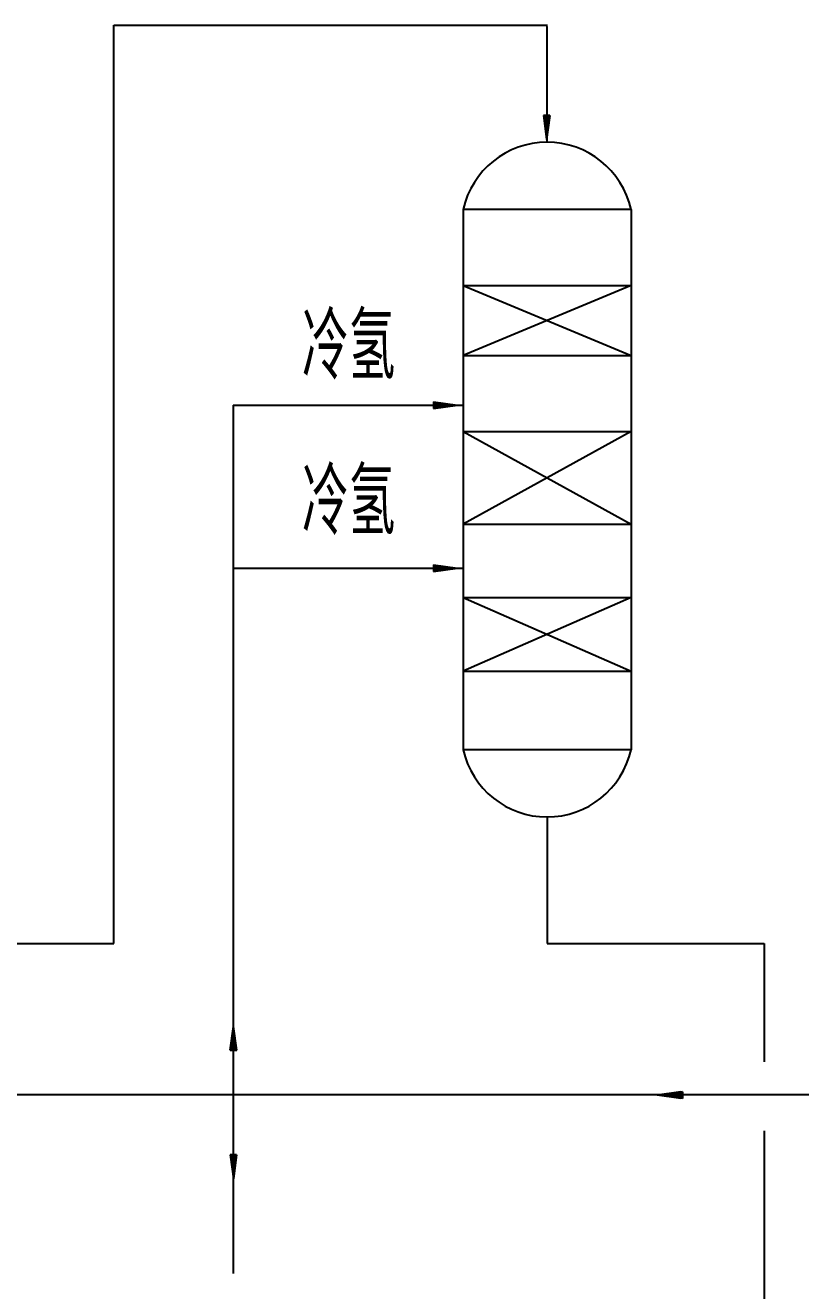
# Model space of a CAD drawing. Extents: x 0 to 420, y 0 to 297.
# Drawn here: x 234.2 to 292.4, y 128.9 to 223.9 of the extents above; entities that cross this region are included whole.
import ezdxf

# ---------------------------------------------------------------- set-up
doc = ezdxf.new("R2010")
doc.units = 0
doc.header["$LTSCALE"] = 300
doc.header["$MEASUREMENT"] = 0
doc.layers.get('0').update_dxf_attribs({"linetype": 'CONTINUOUS'})
doc.styles.get("Standard").update_dxf_attribs({"font": 'txt', "width": 0.62, "bigfont": 'hztxt'})

msp = doc.modelspace()

# ---------------------------------------------------------------- linework, layer by layer
for p, q in [((240.884, 154.967), (240.884, 223.855)), ((240.884, 223.855), (273.43, 223.855)), ((273.396, 215.083), (273.396, 223.763)), ((273.605, 217.084), (273.113, 217.084)), ((273.113, 217.084), (273.359, 215.288)), ((273.599, 217.039), (273.119, 217.039)), ((273.605, 216.994), (273.125, 216.994)), ((273.588, 216.956), (273.13, 216.956)), ((273.581, 216.911), (273.136, 216.911)), ((273.575, 216.866), (273.142, 216.866)), ((273.57, 216.828), (273.148, 216.828)), ((273.565, 216.79), (273.153, 216.79)), ((273.561, 216.764), (273.157, 216.764)), ((273.556, 216.726), (273.162, 216.726)), ((273.554, 216.713), (273.164, 216.713)), ((273.551, 216.687), (273.167, 216.687)), ((273.548, 216.668), (273.17, 216.668)), ((273.548, 216.668), (273.17, 216.668)), ((273.545, 216.649), (273.172, 216.649)), ((273.545, 216.649), (273.172, 216.649)), ((273.543, 216.629), (273.175, 216.629)), ((273.543, 216.629), (273.175, 216.629)), ((273.542, 216.623), (273.176, 216.623)), ((273.538, 216.591), (273.18, 216.591)), ((273.533, 216.559), (273.185, 216.559)), ((273.531, 216.546), (273.186, 216.546)), ((273.528, 216.521), (273.19, 216.521)), ((273.525, 216.501), (273.193, 216.501)), ((273.593, 216.994), (273.196, 216.994)), ((273.593, 216.994), (273.215, 216.994)), ((273.605, 217.084), (273.359, 215.288)), ((273.359, 217.081), (273.359, 215.288)), ((273.522, 216.476), (273.196, 216.476)), ((273.517, 216.444), (273.2, 216.444)), ((273.516, 216.437), (273.201, 216.437)), ((273.512, 216.405), (273.206, 216.405)), ((273.507, 216.367), (273.211, 216.367)), ((273.503, 216.341), (273.214, 216.341)), ((273.502, 216.329), (273.216, 216.329)), ((273.498, 216.303), (273.22, 216.303)), ((273.493, 216.265), (273.225, 216.265)), ((273.488, 216.233), (273.229, 216.233)), ((273.487, 216.22), (273.231, 216.22)), ((273.486, 216.213), (273.232, 216.213)), ((273.486, 216.213), (273.232, 216.213)), ((273.484, 216.201), (273.234, 216.201)), ((273.484, 216.201), (273.234, 216.201)), ((273.481, 216.181), (273.236, 216.181)), ((273.48, 216.175), (273.237, 216.175)), ((273.476, 216.143), (273.242, 216.143)), ((273.473, 216.117), (273.245, 216.117)), ((273.469, 216.092), (273.249, 216.092)), ((273.464, 216.053), (273.254, 216.053)), ((273.463, 216.047), (273.255, 216.047)), ((273.46, 216.028), (273.257, 216.028)), ((273.457, 216.002), (273.261, 216.002)), ((273.453, 215.976), (273.265, 215.976)), ((273.451, 215.964), (273.266, 215.964)), ((273.449, 215.944), (273.269, 215.944)), ((273.447, 215.932), (273.271, 215.932)), ((273.445, 215.919), (273.272, 215.919)), ((273.444, 215.906), (273.274, 215.906)), ((273.442, 215.893), (273.276, 215.893)), ((273.442, 215.893), (273.276, 215.893)), ((273.44, 215.88), (273.278, 215.88)), ((273.44, 215.88), (273.278, 215.88)), ((273.438, 215.868), (273.279, 215.868)), ((273.437, 215.855), (273.281, 215.855)), ((273.434, 215.836), (273.284, 215.836)), ((273.432, 215.823), (273.286, 215.823)), ((273.43, 215.804), (273.288, 215.804)), ((273.43, 215.804), (273.288, 215.804)), ((273.429, 215.797), (273.289, 215.797)), ((273.428, 215.791), (273.29, 215.791)), ((273.426, 215.778), (273.292, 215.778)), ((273.424, 215.765), (273.293, 215.765)), ((273.423, 215.752), (273.295, 215.752)), ((273.423, 215.752), (273.295, 215.752)), ((273.422, 215.746), (273.296, 215.746)), ((273.418, 215.72), (273.3, 215.72)), ((273.418, 215.72), (273.3, 215.72)), ((273.417, 215.714), (273.301, 215.714)), ((273.413, 215.682), (273.305, 215.682)), ((273.411, 215.669), (273.307, 215.669)), ((273.409, 215.656), (273.308, 215.656)), ((273.407, 215.637), (273.311, 215.637)), ((273.401, 215.599), (273.316, 215.599)), ((273.399, 215.58), (273.319, 215.58)), ((273.398, 215.573), (273.32, 215.573)), ((273.391, 215.522), (273.327, 215.522)), ((267.096, 210.038), (267.096, 169.497)), ((279.696, 210.038), (267.096, 210.038)), ((279.696, 210.038), (279.696, 169.497)), ((267.096, 204.334), (279.696, 204.334)), ((267.096, 204.334), (279.696, 199.072)), ((279.696, 204.334), (267.096, 199.072)), ((267.096, 199.072), (279.696, 199.072)), ((264.879, 195.6), (264.879, 195.107)), ((264.879, 195.6), (266.674, 195.354)), ((264.968, 195.6), (264.968, 195.12)), ((249.835, 195.346), (267.096, 195.346)), ((249.835, 195.346), (249.835, 130.195)), ((264.879, 195.107), (266.674, 195.354)), ((264.882, 195.354), (266.674, 195.354)), ((264.923, 195.594), (264.923, 195.114)), ((264.968, 195.588), (264.968, 195.21)), ((264.968, 195.588), (264.968, 195.191)), ((265.007, 195.582), (265.007, 195.125)), ((265.051, 195.576), (265.051, 195.131)), ((265.096, 195.57), (265.096, 195.137)), ((265.135, 195.565), (265.135, 195.142)), ((265.173, 195.559), (265.173, 195.148)), ((265.199, 195.556), (265.199, 195.151)), ((265.237, 195.551), (265.237, 195.157)), ((265.25, 195.549), (265.25, 195.158)), ((265.276, 195.545), (265.276, 195.162)), ((265.295, 195.543), (265.295, 195.164)), ((265.295, 195.543), (265.295, 195.164)), ((265.314, 195.54), (265.314, 195.167)), ((265.314, 195.54), (265.314, 195.167)), ((265.333, 195.538), (265.333, 195.17)), ((265.333, 195.538), (265.333, 195.17)), ((265.34, 195.537), (265.34, 195.171)), ((265.372, 195.532), (265.372, 195.175)), ((265.404, 195.528), (265.404, 195.179)), ((265.416, 195.526), (265.416, 195.181)), ((265.442, 195.523), (265.442, 195.185)), ((265.461, 195.52), (265.461, 195.187)), ((265.487, 195.516), (265.487, 195.191)), ((265.519, 195.512), (265.519, 195.195)), ((265.525, 195.511), (265.525, 195.196)), ((265.557, 195.507), (265.557, 195.2)), ((265.596, 195.502), (265.596, 195.206)), ((265.621, 195.498), (265.621, 195.209)), ((265.634, 195.496), (265.634, 195.211)), ((265.66, 195.493), (265.66, 195.214)), ((265.698, 195.487), (265.698, 195.22)), ((265.73, 195.483), (265.73, 195.224)), ((265.743, 195.481), (265.743, 195.226)), ((265.749, 195.48), (265.749, 195.227)), ((265.749, 195.48), (265.749, 195.227)), ((265.762, 195.479), (265.762, 195.229)), ((265.762, 195.479), (265.762, 195.229)), ((265.781, 195.476), (265.781, 195.231)), ((265.788, 195.475), (265.788, 195.232)), ((265.82, 195.471), (265.82, 195.236)), ((265.845, 195.467), (265.845, 195.24)), ((265.871, 195.464), (265.871, 195.243)), ((265.909, 195.459), (265.909, 195.249)), ((265.916, 195.458), (265.916, 195.25)), ((265.935, 195.455), (265.935, 195.252)), ((265.961, 195.451), (265.961, 195.256)), ((265.986, 195.448), (265.986, 195.259)), ((265.999, 195.446), (265.999, 195.261)), ((266.018, 195.444), (266.018, 195.264)), ((266.031, 195.442), (266.031, 195.265)), ((266.044, 195.44), (266.044, 195.267)), ((266.057, 195.438), (266.057, 195.269)), ((266.069, 195.437), (266.069, 195.271)), ((266.069, 195.437), (266.069, 195.271)), ((266.082, 195.435), (266.082, 195.272)), ((266.082, 195.435), (266.082, 195.272)), ((266.095, 195.433), (266.095, 195.274)), ((266.108, 195.431), (266.108, 195.276)), ((266.127, 195.429), (266.127, 195.279)), ((266.14, 195.427), (266.14, 195.28)), ((266.159, 195.424), (266.159, 195.283)), ((266.159, 195.424), (266.159, 195.283)), ((266.165, 195.423), (266.165, 195.284)), ((266.172, 195.423), (266.172, 195.285)), ((266.185, 195.421), (266.185, 195.286)), ((266.197, 195.419), (266.197, 195.288)), ((266.21, 195.417), (266.21, 195.29)), ((266.21, 195.417), (266.21, 195.29)), ((266.217, 195.416), (266.217, 195.291)), ((266.242, 195.413), (266.242, 195.294)), ((266.242, 195.413), (266.242, 195.294)), ((266.249, 195.412), (266.249, 195.295)), ((266.281, 195.408), (266.281, 195.3)), ((266.293, 195.406), (266.293, 195.301)), ((266.306, 195.404), (266.306, 195.303)), ((266.325, 195.401), (266.325, 195.306)), ((266.364, 195.396), (266.364, 195.311)), ((266.383, 195.394), (266.383, 195.314)), ((266.389, 195.393), (266.389, 195.315)), ((266.441, 195.386), (266.441, 195.322)), ((279.696, 193.37), (267.096, 186.427)), ((267.096, 193.37), (279.696, 186.427)), ((267.096, 193.37), (279.696, 193.37)), ((267.096, 186.427), (279.696, 186.427)), ((264.879, 183.364), (264.879, 182.872)), ((264.879, 183.364), (266.674, 183.118)), ((264.923, 183.358), (264.923, 182.878)), ((264.968, 183.364), (264.968, 182.884)), ((264.968, 183.352), (264.968, 182.974)), ((264.968, 183.352), (264.968, 182.955)), ((265.007, 183.347), (265.007, 182.889)), ((265.051, 183.34), (265.051, 182.895)), ((265.096, 183.334), (265.096, 182.901)), ((265.135, 183.329), (265.135, 182.907)), ((265.173, 183.324), (265.173, 182.912)), ((265.199, 183.32), (265.199, 182.915)), ((265.237, 183.315), (265.237, 182.921)), ((265.25, 183.313), (265.25, 182.923)), ((265.276, 183.31), (265.276, 182.926)), ((265.295, 183.307), (265.295, 182.929)), ((265.295, 183.307), (265.295, 182.929)), ((265.314, 183.304), (265.314, 182.931)), ((265.314, 183.304), (265.314, 182.931)), ((265.333, 183.302), (265.333, 182.934)), ((265.333, 183.302), (265.333, 182.934)), ((265.34, 183.301), (265.34, 182.935)), ((265.372, 183.296), (265.372, 182.939)), ((265.404, 183.292), (265.404, 182.944)), ((265.416, 183.29), (265.416, 182.945)), ((265.442, 183.287), (265.442, 182.949)), ((265.461, 183.284), (265.461, 182.951)), ((265.487, 183.281), (265.487, 182.955)), ((265.519, 183.276), (265.519, 182.959)), ((265.525, 183.275), (265.525, 182.96)), ((265.557, 183.271), (265.557, 182.965)), ((265.596, 183.266), (265.596, 182.97)), ((265.621, 183.262), (265.621, 182.973)), ((265.634, 183.26), (265.634, 182.975)), ((265.66, 183.257), (265.66, 182.979)), ((265.698, 183.252), (265.698, 182.984)), ((249.835, 183.11), (267.096, 183.11)), ((264.879, 182.872), (266.674, 183.118)), ((264.882, 183.118), (266.674, 183.118)), ((265.73, 183.247), (265.73, 182.988)), ((265.743, 183.246), (265.743, 182.99)), ((265.749, 183.245), (265.749, 182.991)), ((265.749, 183.245), (265.749, 182.991)), ((265.762, 183.243), (265.762, 182.993)), ((265.762, 183.243), (265.762, 182.993)), ((265.781, 183.24), (265.781, 182.995)), ((265.788, 183.239), (265.788, 182.996)), ((265.82, 183.235), (265.82, 183.001)), ((265.845, 183.232), (265.845, 183.004)), ((265.871, 183.228), (265.871, 183.008)), ((265.909, 183.223), (265.909, 183.013)), ((265.916, 183.222), (265.916, 183.014)), ((265.935, 183.219), (265.935, 183.016)), ((265.961, 183.216), (265.961, 183.02)), ((265.986, 183.212), (265.986, 183.023)), ((265.999, 183.21), (265.999, 183.025)), ((266.018, 183.208), (266.018, 183.028)), ((266.031, 183.206), (266.031, 183.03)), ((266.044, 183.204), (266.044, 183.031)), ((266.057, 183.203), (266.057, 183.033)), ((266.069, 183.201), (266.069, 183.035)), ((266.069, 183.201), (266.069, 183.035)), ((266.082, 183.199), (266.082, 183.037)), ((266.082, 183.199), (266.082, 183.037)), ((266.095, 183.197), (266.095, 183.038)), ((266.108, 183.196), (266.108, 183.04)), ((266.127, 183.193), (266.127, 183.043)), ((266.14, 183.191), (266.14, 183.045)), ((266.159, 183.188), (266.159, 183.047)), ((266.159, 183.188), (266.159, 183.047)), ((266.165, 183.188), (266.165, 183.048)), ((266.172, 183.187), (266.172, 183.049)), ((266.185, 183.185), (266.185, 183.051)), ((266.197, 183.183), (266.197, 183.052)), ((266.21, 183.181), (266.21, 183.054)), ((266.21, 183.181), (266.21, 183.054)), ((266.217, 183.181), (266.217, 183.055)), ((266.242, 183.177), (266.242, 183.059)), ((266.242, 183.177), (266.242, 183.059)), ((266.249, 183.176), (266.249, 183.059)), ((266.281, 183.172), (266.281, 183.064)), ((266.293, 183.17), (266.293, 183.066)), ((266.306, 183.168), (266.306, 183.067)), ((266.325, 183.166), (266.325, 183.07)), ((266.364, 183.16), (266.364, 183.075)), ((266.383, 183.158), (266.383, 183.078)), ((266.389, 183.157), (266.389, 183.079)), ((266.441, 183.15), (266.441, 183.086)), ((267.096, 180.929), (279.696, 175.387)), ((279.696, 180.929), (267.096, 175.387)), ((267.096, 180.929), (279.696, 180.929)), ((267.096, 175.387), (279.696, 175.387)), ((279.696, 169.497), (267.096, 169.497)), ((273.396, 164.453), (273.396, 154.967)), ((226.489, 154.967), (240.884, 154.967)), ((273.396, 154.967), (289.684, 154.967)), ((289.684, 154.967), (289.684, 146.073)), ((249.612, 146.946), (249.858, 148.742)), ((249.773, 148.124), (249.943, 148.124)), ((249.775, 148.137), (249.941, 148.137)), ((249.775, 148.137), (249.941, 148.137)), ((249.777, 148.15), (249.939, 148.15)), ((249.777, 148.15), (249.939, 148.15)), ((249.779, 148.163), (249.937, 148.163)), ((249.78, 148.175), (249.936, 148.175)), ((249.783, 148.195), (249.933, 148.195)), ((249.785, 148.207), (249.931, 148.207)), ((249.787, 148.227), (249.929, 148.227)), ((249.787, 148.227), (249.929, 148.227)), ((249.788, 148.233), (249.928, 148.233)), ((249.789, 148.239), (249.927, 148.239)), ((249.791, 148.252), (249.925, 148.252)), ((249.793, 148.265), (249.923, 148.265)), ((249.794, 148.278), (249.922, 148.278)), ((249.794, 148.278), (249.922, 148.278)), ((249.795, 148.284), (249.921, 148.284)), ((249.799, 148.31), (249.917, 148.31)), ((249.799, 148.31), (249.917, 148.31)), ((249.8, 148.316), (249.916, 148.316)), ((249.804, 148.348), (249.912, 148.348)), ((249.806, 148.361), (249.91, 148.361)), ((249.807, 148.374), (249.908, 148.374)), ((249.81, 148.393), (249.906, 148.393)), ((249.815, 148.432), (249.901, 148.432)), ((249.818, 148.451), (249.898, 148.451)), ((249.819, 148.457), (249.897, 148.457)), ((249.826, 148.508), (249.89, 148.508)), ((249.858, 146.949), (249.858, 148.742)), ((250.104, 146.946), (249.858, 148.742)), ((249.647, 147.202), (250.069, 147.202)), ((249.652, 147.241), (250.064, 147.241)), ((249.656, 147.266), (250.06, 147.266)), ((249.661, 147.305), (250.055, 147.305)), ((249.663, 147.318), (250.053, 147.318)), ((249.666, 147.343), (250.05, 147.343)), ((249.669, 147.362), (250.047, 147.362)), ((249.669, 147.362), (250.047, 147.362)), ((249.671, 147.382), (250.045, 147.382)), ((249.671, 147.382), (250.045, 147.382)), ((249.674, 147.401), (250.042, 147.401)), ((249.674, 147.401), (250.042, 147.401)), ((249.675, 147.407), (250.041, 147.407)), ((249.679, 147.439), (250.037, 147.439)), ((249.684, 147.471), (250.032, 147.471)), ((249.685, 147.484), (250.03, 147.484)), ((249.689, 147.51), (250.027, 147.51)), ((249.692, 147.529), (250.024, 147.529)), ((249.695, 147.554), (250.021, 147.554)), ((249.7, 147.593), (250.016, 147.593)), ((249.7, 147.586), (250.016, 147.586)), ((249.705, 147.625), (250.011, 147.625)), ((249.71, 147.663), (250.006, 147.663)), ((249.714, 147.689), (250.002, 147.689)), ((249.715, 147.702), (250.001, 147.702)), ((249.719, 147.727), (249.997, 147.727)), ((249.724, 147.766), (249.992, 147.766)), ((249.728, 147.798), (249.987, 147.798)), ((249.73, 147.811), (249.986, 147.811)), ((249.731, 147.817), (249.985, 147.817)), ((249.731, 147.817), (249.985, 147.817)), ((249.733, 147.83), (249.983, 147.83)), ((249.733, 147.83), (249.983, 147.83)), ((249.736, 147.855), (249.98, 147.855)), ((249.736, 147.849), (249.98, 147.849)), ((249.741, 147.887), (249.975, 147.887)), ((249.744, 147.913), (249.972, 147.913)), ((249.748, 147.939), (249.968, 147.939)), ((249.753, 147.977), (249.963, 147.977)), ((249.754, 147.983), (249.962, 147.983)), ((249.757, 148.003), (249.959, 148.003)), ((249.76, 148.028), (249.956, 148.028)), ((249.764, 148.054), (249.952, 148.054)), ((249.765, 148.067), (249.951, 148.067)), ((249.768, 148.086), (249.948, 148.086)), ((249.77, 148.099), (249.946, 148.099)), ((249.772, 148.111), (249.944, 148.111)), ((249.612, 147.036), (250.092, 147.036)), ((249.612, 146.946), (250.104, 146.946)), ((249.618, 146.991), (250.098, 146.991)), ((249.624, 147.036), (250.002, 147.036)), ((249.624, 147.036), (250.021, 147.036)), ((249.629, 147.074), (250.087, 147.074)), ((249.635, 147.119), (250.081, 147.119)), ((249.642, 147.164), (250.074, 147.164)), ((298.949, 143.614), (133.657, 143.614)), ((283.436, 143.818), (281.64, 143.572)), ((283.433, 143.572), (281.64, 143.572)), ((283.436, 143.326), (281.64, 143.572)), ((283.561, 143.818), (281.765, 143.572)), ((283.561, 143.326), (281.765, 143.572)), ((283.557, 143.572), (281.765, 143.572)), ((281.874, 143.604), (281.874, 143.54)), ((281.925, 143.611), (281.925, 143.533)), ((281.932, 143.612), (281.932, 143.532)), ((281.951, 143.614), (281.951, 143.529)), ((281.989, 143.62), (281.989, 143.524)), ((281.999, 143.604), (281.999, 143.54)), ((282.009, 143.622), (282.009, 143.521)), ((282.021, 143.624), (282.021, 143.52)), ((282.034, 143.626), (282.034, 143.518)), ((282.05, 143.611), (282.05, 143.533)), ((282.056, 143.612), (282.056, 143.532)), ((282.066, 143.63), (282.066, 143.513)), ((282.073, 143.631), (282.073, 143.513)), ((282.073, 143.631), (282.073, 143.513)), ((282.075, 143.614), (282.075, 143.529)), ((282.098, 143.635), (282.098, 143.509)), ((282.105, 143.635), (282.105, 143.508)), ((282.105, 143.635), (282.105, 143.508)), ((282.114, 143.62), (282.114, 143.524)), ((282.117, 143.637), (282.117, 143.506)), ((282.13, 143.639), (282.13, 143.505)), ((282.133, 143.622), (282.133, 143.521)), ((282.143, 143.641), (282.143, 143.503)), ((282.146, 143.624), (282.146, 143.52)), ((282.149, 143.642), (282.149, 143.502)), ((282.156, 143.642), (282.156, 143.501)), ((282.156, 143.642), (282.156, 143.501)), ((282.159, 143.626), (282.159, 143.518)), ((282.175, 143.645), (282.175, 143.499)), ((282.188, 143.647), (282.188, 143.497)), ((282.191, 143.63), (282.191, 143.513)), ((282.197, 143.631), (282.197, 143.513)), ((282.197, 143.631), (282.197, 143.513)), ((282.207, 143.649), (282.207, 143.494)), ((282.22, 143.651), (282.22, 143.492)), ((282.223, 143.635), (282.223, 143.509)), ((282.229, 143.635), (282.229, 143.508)), ((282.229, 143.635), (282.229, 143.508)), ((282.233, 143.653), (282.233, 143.491)), ((282.233, 143.653), (282.233, 143.491)), ((282.242, 143.637), (282.242, 143.506)), ((282.245, 143.655), (282.245, 143.489)), ((282.245, 143.655), (282.245, 143.489)), ((282.255, 143.639), (282.255, 143.505)), ((282.258, 143.657), (282.258, 143.487)), ((282.267, 143.641), (282.267, 143.503)), ((282.271, 143.658), (282.271, 143.485)), ((282.274, 143.642), (282.274, 143.502)), ((282.28, 143.642), (282.28, 143.501)), ((282.28, 143.642), (282.28, 143.501)), ((282.284, 143.66), (282.284, 143.484)), ((282.297, 143.662), (282.297, 143.482)), ((282.299, 143.645), (282.299, 143.499)), ((282.312, 143.647), (282.312, 143.497)), ((282.316, 143.664), (282.316, 143.479)), ((282.329, 143.666), (282.329, 143.477)), ((282.331, 143.649), (282.331, 143.494)), ((282.344, 143.651), (282.344, 143.492)), ((282.354, 143.67), (282.354, 143.474)), ((282.357, 143.653), (282.357, 143.491)), ((282.357, 143.653), (282.357, 143.491)), ((282.37, 143.655), (282.37, 143.489)), ((282.37, 143.655), (282.37, 143.489)), ((282.38, 143.673), (282.38, 143.47)), ((282.383, 143.657), (282.383, 143.487)), ((282.395, 143.658), (282.395, 143.485)), ((282.399, 143.676), (282.399, 143.468)), ((282.405, 143.677), (282.405, 143.467)), ((282.408, 143.66), (282.408, 143.484)), ((282.421, 143.662), (282.421, 143.482)), ((282.44, 143.664), (282.44, 143.479)), ((282.444, 143.682), (282.444, 143.462)), ((282.453, 143.666), (282.453, 143.477)), ((282.469, 143.685), (282.469, 143.458)), ((282.479, 143.67), (282.479, 143.474)), ((282.495, 143.689), (282.495, 143.455)), ((282.504, 143.673), (282.504, 143.47)), ((282.523, 143.676), (282.523, 143.468)), ((282.527, 143.693), (282.527, 143.45)), ((282.53, 143.677), (282.53, 143.467)), ((282.533, 143.694), (282.533, 143.449)), ((282.553, 143.697), (282.553, 143.447)), ((282.553, 143.697), (282.553, 143.447)), ((282.565, 143.699), (282.565, 143.445)), ((282.565, 143.699), (282.565, 143.445)), ((282.568, 143.682), (282.568, 143.462)), ((282.572, 143.7), (282.572, 143.444)), ((282.585, 143.701), (282.585, 143.442)), ((282.594, 143.685), (282.594, 143.458)), ((282.617, 143.706), (282.617, 143.438)), ((282.62, 143.689), (282.62, 143.455)), ((282.652, 143.693), (282.652, 143.45)), ((282.655, 143.711), (282.655, 143.433)), ((282.658, 143.694), (282.658, 143.449)), ((282.677, 143.697), (282.677, 143.447)), ((282.677, 143.697), (282.677, 143.447)), ((282.681, 143.714), (282.681, 143.429)), ((282.69, 143.699), (282.69, 143.445)), ((282.69, 143.699), (282.69, 143.445)), ((282.694, 143.716), (282.694, 143.427)), ((282.696, 143.7), (282.696, 143.444)), ((282.709, 143.701), (282.709, 143.442)), ((282.719, 143.72), (282.719, 143.424)), ((282.741, 143.706), (282.741, 143.438)), ((282.758, 143.725), (282.758, 143.419)), ((282.78, 143.711), (282.78, 143.433)), ((282.79, 143.729), (282.79, 143.414)), ((282.796, 143.73), (282.796, 143.413)), ((282.805, 143.714), (282.805, 143.429)), ((282.818, 143.716), (282.818, 143.427)), ((282.828, 143.735), (282.828, 143.409)), ((282.844, 143.72), (282.844, 143.424)), ((282.854, 143.738), (282.854, 143.405)), ((282.873, 143.741), (282.873, 143.403)), ((282.882, 143.725), (282.882, 143.419)), ((282.898, 143.744), (282.898, 143.399)), ((282.911, 143.746), (282.911, 143.398)), ((282.914, 143.729), (282.914, 143.414)), ((282.92, 143.73), (282.92, 143.413)), ((282.943, 143.75), (282.943, 143.393)), ((282.952, 143.735), (282.952, 143.409)), ((282.975, 143.755), (282.975, 143.389)), ((282.978, 143.738), (282.978, 143.405)), ((282.982, 143.756), (282.982, 143.388)), ((282.982, 143.756), (282.982, 143.388)), ((282.997, 143.741), (282.997, 143.403)), ((283.001, 143.758), (283.001, 143.385)), ((283.001, 143.758), (283.001, 143.385)), ((283.02, 143.761), (283.02, 143.383)), ((283.02, 143.761), (283.02, 143.383)), ((283.023, 143.744), (283.023, 143.399)), ((283.036, 143.746), (283.036, 143.398)), ((283.039, 143.764), (283.039, 143.38)), ((283.065, 143.767), (283.065, 143.376)), ((283.068, 143.75), (283.068, 143.393)), ((283.078, 143.769), (283.078, 143.375)), ((283.1, 143.755), (283.1, 143.389)), ((283.106, 143.756), (283.106, 143.388)), ((283.106, 143.756), (283.106, 143.388)), ((283.116, 143.774), (283.116, 143.369)), ((283.125, 143.758), (283.125, 143.385)), ((283.125, 143.758), (283.125, 143.385)), ((283.142, 143.778), (283.142, 143.366)), ((283.144, 143.761), (283.144, 143.383)), ((283.144, 143.761), (283.144, 143.383)), ((283.164, 143.764), (283.164, 143.38)), ((283.18, 143.783), (283.18, 143.361)), ((283.189, 143.767), (283.189, 143.376)), ((283.202, 143.769), (283.202, 143.375)), ((283.218, 143.788), (283.218, 143.355)), ((283.24, 143.774), (283.24, 143.369)), ((283.263, 143.794), (283.263, 143.349)), ((283.266, 143.778), (283.266, 143.366)), ((283.305, 143.783), (283.305, 143.361)), ((283.308, 143.8), (283.308, 143.343)), ((283.343, 143.788), (283.343, 143.355)), ((283.346, 143.818), (283.346, 143.338)), ((283.346, 143.806), (283.346, 143.428)), ((283.346, 143.806), (283.346, 143.409)), ((283.388, 143.794), (283.388, 143.349)), ((283.391, 143.812), (283.391, 143.332)), ((283.433, 143.8), (283.433, 143.343)), ((283.436, 143.818), (283.436, 143.326)), ((283.471, 143.818), (283.471, 143.338)), ((283.471, 143.806), (283.471, 143.409)), ((283.471, 143.806), (283.471, 143.428)), ((283.516, 143.812), (283.516, 143.332)), ((283.561, 143.818), (283.561, 143.326)), ((289.684, 140.895), (289.684, 55.66)), ((249.609, 139.09), (249.855, 137.295)), ((250.101, 139.09), (249.609, 139.09)), ((250.095, 139.046), (249.615, 139.046)), ((250.101, 139.001), (249.621, 139.001)), ((250.084, 138.962), (249.626, 138.962)), ((250.078, 138.918), (249.632, 138.918)), ((250.071, 138.873), (249.639, 138.873)), ((250.066, 138.834), (249.644, 138.834)), ((250.061, 138.796), (249.649, 138.796)), ((250.057, 138.77), (249.653, 138.77)), ((250.052, 138.732), (249.658, 138.732)), ((250.05, 138.719), (249.66, 138.719)), ((250.047, 138.694), (249.663, 138.694)), ((250.044, 138.674), (249.666, 138.674)), ((250.044, 138.674), (249.666, 138.674)), ((250.042, 138.655), (249.668, 138.655)), ((250.042, 138.655), (249.668, 138.655)), ((250.039, 138.636), (249.671, 138.636)), ((250.039, 138.636), (249.671, 138.636)), ((250.038, 138.629), (249.672, 138.629)), ((250.089, 139.001), (249.692, 139.001)), ((250.089, 139.001), (249.711, 139.001)), ((250.101, 139.09), (249.855, 137.295)), ((249.855, 139.087), (249.855, 137.295)), ((250.034, 138.597), (249.676, 138.597)), ((250.029, 138.565), (249.681, 138.565)), ((250.027, 138.553), (249.682, 138.553)), ((250.024, 138.527), (249.686, 138.527)), ((250.021, 138.508), (249.689, 138.508)), ((250.018, 138.482), (249.692, 138.482)), ((250.013, 138.45), (249.697, 138.45)), ((250.013, 138.444), (249.697, 138.444)), ((250.008, 138.412), (249.702, 138.412)), ((250.003, 138.373), (249.707, 138.373)), ((249.999, 138.348), (249.711, 138.348)), ((249.998, 138.335), (249.712, 138.335)), ((249.994, 138.309), (249.716, 138.309)), ((249.989, 138.271), (249.721, 138.271)), ((249.984, 138.239), (249.726, 138.239)), ((249.983, 138.226), (249.727, 138.226)), ((249.982, 138.22), (249.728, 138.22)), ((249.982, 138.22), (249.728, 138.22)), ((249.98, 138.207), (249.73, 138.207)), ((249.98, 138.207), (249.73, 138.207)), ((249.977, 138.188), (249.733, 138.188)), ((249.977, 138.181), (249.733, 138.181)), ((249.972, 138.149), (249.738, 138.149)), ((249.969, 138.124), (249.741, 138.124)), ((249.965, 138.098), (249.745, 138.098)), ((249.96, 138.06), (249.75, 138.06)), ((249.959, 138.053), (249.751, 138.053)), ((249.956, 138.034), (249.754, 138.034)), ((249.953, 138.009), (249.757, 138.009)), ((249.949, 137.983), (249.761, 137.983)), ((249.948, 137.97), (249.762, 137.97)), ((249.945, 137.951), (249.765, 137.951)), ((249.943, 137.938), (249.767, 137.938)), ((249.941, 137.925), (249.769, 137.925)), ((249.94, 137.912), (249.77, 137.912)), ((249.938, 137.9), (249.772, 137.9)), ((249.938, 137.9), (249.772, 137.9)), ((249.936, 137.887), (249.774, 137.887)), ((249.936, 137.887), (249.774, 137.887)), ((249.934, 137.874), (249.776, 137.874)), ((249.933, 137.861), (249.777, 137.861)), ((249.93, 137.842), (249.78, 137.842)), ((249.928, 137.829), (249.782, 137.829)), ((249.926, 137.81), (249.784, 137.81)), ((249.926, 137.81), (249.784, 137.81)), ((249.925, 137.804), (249.785, 137.804)), ((249.924, 137.797), (249.786, 137.797)), ((249.922, 137.784), (249.788, 137.784)), ((249.92, 137.772), (249.79, 137.772)), ((249.919, 137.759), (249.791, 137.759)), ((249.919, 137.759), (249.791, 137.759)), ((249.918, 137.752), (249.792, 137.752)), ((249.914, 137.727), (249.796, 137.727)), ((249.914, 137.727), (249.796, 137.727)), ((249.913, 137.72), (249.797, 137.72)), ((249.909, 137.688), (249.801, 137.688)), ((249.907, 137.676), (249.803, 137.676)), ((249.905, 137.663), (249.805, 137.663)), ((249.903, 137.644), (249.807, 137.644)), ((249.898, 137.605), (249.812, 137.605)), ((249.895, 137.586), (249.815, 137.586)), ((249.894, 137.58), (249.816, 137.58)), ((249.887, 137.528), (249.823, 137.528))]:
    msp.add_line(p, q)
for centre, start, end in [((273.396, 208.627), 12.62664, 167.37336), ((273.396, 170.909), 192.62664, 347.37336)]:
    msp.add_arc(centre, 6.456, start, end)

# ---------------------------------------------------------------- texts
at = {"width": 0.7}
for p in [(255.002, 197.276), (255.002, 185.619)]:
    msp.add_text('冷氢', height=5, dxfattribs=at).set_placement(p)

doc.saveas('drawing.dxf')
